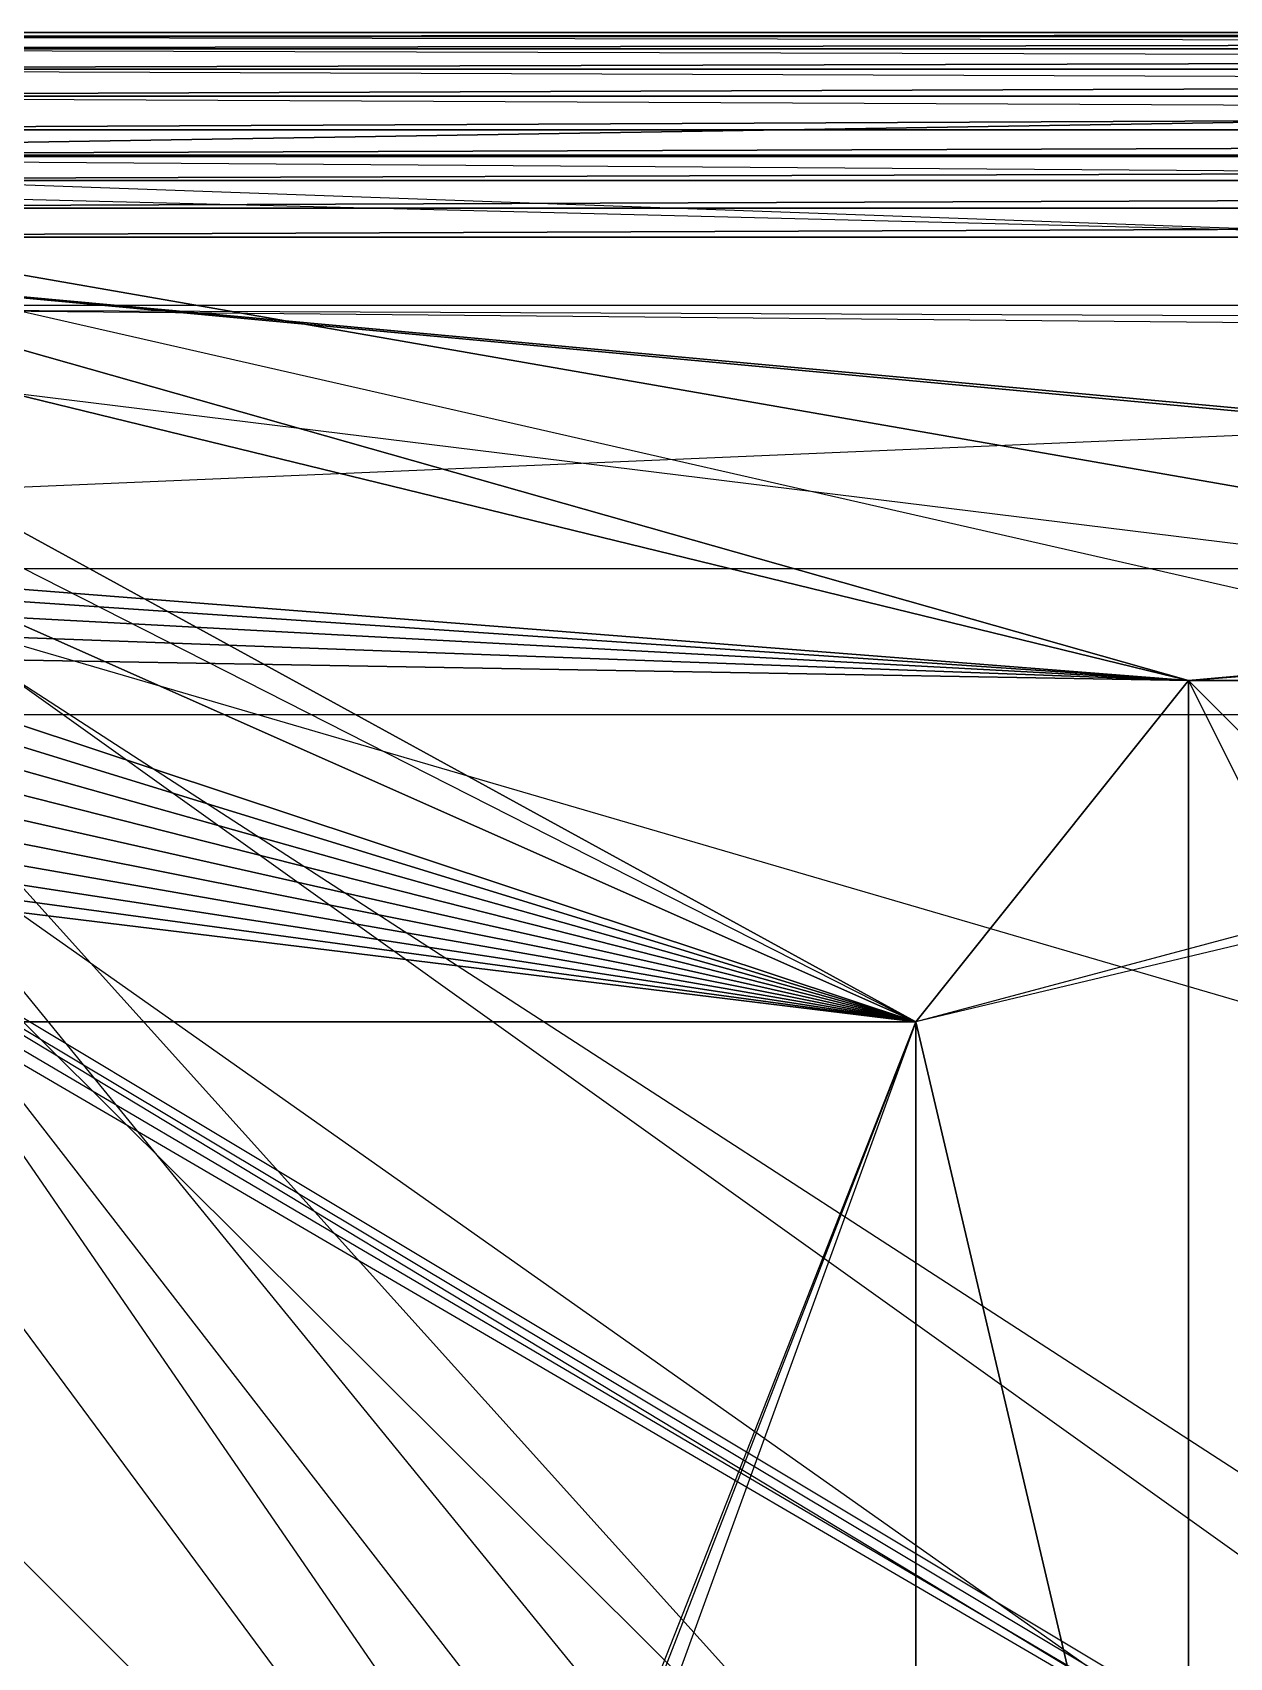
# Model space of a CAD drawing. Extents: x -139 to 143, y -92 to 96.
# Drawn here: x -97.4 to -56.2, y 39.6 to 95.6 of the extents above; entities that cross this region are included whole.
import ezdxf

# ---------------------------------------------------------------- set-up
doc = ezdxf.new("R2010")
doc.units = 0
doc.layers.get('0').update_dxf_attribs({"linetype": 'CONTINUOUS'})

msp = doc.modelspace()

# ---------------------------------------------------------------- linework, layer by layer
at = {"color": 7}
for points in [[(133.958, 95.572, -0.822), (-129.233, 95.572, -0.822), (-124.985, 91.342, -0.822), (133.958, 95.572, -0.822), (-129.233, 95.572, -0.822), (-124.985, 91.342, -0.822), (-129.233, 95.572, -0.822), (-125.885, 91.972, -0.822), (-124.985, 91.342, -0.822), (-125.885, 91.972, -0.822), (-129.233, 95.572, -0.822), (-126.943, 92.465, -0.822), (-125.885, 91.972, -0.822), (-126.943, 92.465, -0.822), (-129.233, 95.572, -0.822), (-128.07, 92.768, -0.822), (-126.943, 92.465, -0.822), (-128.07, 92.768, -0.822), (-129.233, 95.572, -0.822), (-129.233, 92.869, -0.822), (-128.07, 92.768, -0.822), (143.358, -83.022, -0.587)], [(133.958, 95.572, 5.052), (-127.601, 95.429, 5.052), (-129.233, 95.572, 5.052), (133.958, 95.572, 5.052)], [(-129.233, -89.72, -0.822), (-129.233, 92.869, -0.587), (-129.233, 95.572, -0.822), (-129.233, 95.572, -0.587), (-129.233, 92.869, -0.587), (-129.233, 95.572, -0.822), (-129.233, 92.869, -0.587), (-129.233, 92.869, -0.822), (-129.233, 95.572, -0.822), (133.958, -92.422, -0.822)], [(133.958, 95.572, -0.587), (-129.233, 95.572, -0.822), (133.958, 95.572, -0.822)], [(133.958, 95.572, -0.587), (-129.233, 95.572, -0.587), (-129.233, 95.572, -0.822), (133.958, 95.572, -0.587)], [(133.958, 95.572, 5.052), (-129.233, 95.572, -0.587), (133.958, 95.572, -0.587)], [(133.958, 95.572, 5.052), (-129.233, 95.572, -0.587), (133.958, 95.572, 5.052), (-129.233, 95.572, 5.052), (-129.233, 95.572, -0.587), (-129.233, -92.422, -0.587), (133.958, -92.422, -0.822), (-129.233, -92.422, -0.822), (-129.233, -92.422, -0.587), (-129.233, -92.422, -0.587), (133.958, -92.422, -0.587)], [(130.743, 95.005, 5.052), (-127.601, 95.429, 5.052), (132.326, 95.429, 5.052), (-126.019, 95.005, 5.052), (-127.601, 95.429, 5.052), (132.326, 95.429, 5.052), (-127.601, 95.429, 5.052), (133.958, 95.572, 5.052)], [(129.258, 94.312, 5.052), (-126.019, 95.005, 5.052), (130.743, 95.005, 5.052), (-124.534, 94.312, 5.052), (-126.019, 95.005, 5.052), (130.743, 95.005, 5.052), (-126.019, 95.005, 5.052), (132.326, 95.429, 5.052)], [(133.958, 95.572, -0.822), (-124.985, 91.342, -0.822), (129.709, 91.342, -0.822)], [(127.916, 93.373, 5.052), (-124.534, 94.312, 5.052), (129.258, 94.312, 5.052), (-123.191, 93.373, 5.052), (-124.534, 94.312, 5.052), (129.258, 94.312, 5.052), (-124.534, 94.312, 5.052), (130.743, 95.005, 5.052)], [(126.757, 92.214, 5.052), (-123.191, 93.373, 5.052), (127.916, 93.373, 5.052), (-122.033, 92.214, 5.052), (-123.191, 93.373, 5.052), (127.916, 93.373, 5.052), (-123.191, 93.373, 5.052), (129.258, 94.312, 5.052)], [(126.147, 91.342, 5.052), (-121.422, 91.342, 5.052), (-122.033, 92.214, 5.052), (126.757, 92.214, 5.052), (-121.422, 91.342, 5.052), (-122.033, 92.214, 5.052), (126.757, 92.214, 5.052), (-122.033, 92.214, 5.052), (127.916, 93.373, 5.052)], [(132.326, -92.279, 5.052), (-127.601, -92.279, 5.052), (-126.019, -91.855, 5.052), (132.326, -92.279, 5.052), (-127.601, -92.279, 5.052), (133.958, -92.422, 5.052), (-129.233, -92.422, 5.052), (-127.601, -92.279, 5.052), (-121.422, 91.342, 5.052), (126.757, 92.214, 5.052)], [(126.147, 91.342, 5.287), (-121.422, 91.342, 5.052), (126.147, 91.342, 5.287), (-121.422, 91.342, 5.287), (-121.422, 91.342, 5.052), (-131.583, 79.906, -5.287), (-131.583, 77.107, -0.587), (-131.583, 79.906, -0.587), (-131.583, 79.906, -5.287), (-131.583, 77.107, -0.587), (-131.583, -73.958, -0.587), (-131.583, 77.107, -0.117), (-131.583, 77.107, -0.587), (-131.583, 79.906, -5.287), (-131.583, -73.958, -0.587), (-131.583, 77.107, -0.587), (-131.583, 79.906, -5.287), (-131.583, -76.757, -5.287)], [(129.653, 91.302, -5.287), (-124.929, 91.302, -5.287), (-124.103, 90.477, -5.287), (129.653, 91.302, -5.287), (-124.929, 91.302, -5.287), (129.709, 91.342, -5.287), (-124.985, 91.342, -5.287), (-124.929, 91.302, -5.287), (139.088, 81.867, -5.287)], [(129.709, 91.342, -0.822), (-124.985, 91.342, -5.287), (129.709, 91.342, -5.287)], [(129.709, 91.342, -0.822), (-124.985, 91.342, -5.287), (129.709, 91.342, -0.822), (-124.985, 91.342, -0.822), (-124.985, 91.342, -5.287), (126.147, 91.342, 5.287), (-121.422, 91.342, 5.052), (126.147, 91.342, 5.052)], [(129.709, 91.342, -5.287), (-124.929, 91.302, -5.287), (128.158, 89.521, -5.287), (-123.433, 89.521, -5.287), (-122.968, 88.522, -5.287), (128.158, 89.521, -5.287)], [(129.653, 91.302, -5.287), (-124.103, 90.477, -5.287), (-124.929, 91.302, -5.287), (129.653, 91.302, -5.287)], [(-122.94, -80.732, 5.287), (-66.961, 61.498, 5.287), (-122.536, 86.172, 5.287), (-121.422, 91.342, 5.287), (-66.961, 61.498, 5.287), (-121.422, -88.192, 5.287)], [(-17.612, 73.247, 5.287), (-66.961, 61.498, 5.287), (-121.422, 91.342, 5.287), (-57.561, 73.247, 5.287), (-66.961, 61.498, 5.287), (-122.638, -81.859, 5.287)], [(69.399, 47.859, 5.287), (-121.422, 91.342, 5.287), (-17.612, 73.247, 5.287), (-57.561, 73.247, 5.287), (-121.422, 91.342, 5.287), (-66.961, 12.149, 5.287), (-57.561, 21.549, 5.287), (-66.961, -9, 5.287), (-66.961, 12.149, 5.287), (-66.961, 61.498, 5.287), (-57.561, 21.549, 5.287), (-66.961, 12.149, 5.287), (-66.961, 61.498, 5.287), (-57.561, 21.549, 5.287), (-66.961, 61.498, 5.287), (-57.561, 73.247, 5.287), (-57.561, 21.549, 5.287), (-122.536, 86.172, 5.287), (-66.961, 61.498, 5.287), (-116.309, 61.498, 5.287), (-122.536, 86.172, 5.287), (-17.612, 73.247, 5.287), (-121.422, 91.342, 5.287), (126.147, 91.342, 5.287)], [(128.827, 90.477, -5.287), (-123.433, 89.521, -5.287), (-124.103, 90.477, -5.287), (128.827, 90.477, -5.287)], [(128.827, 90.477, -5.287), (-124.103, 90.477, -5.287), (-123.433, 89.521, -5.287), (128.827, 90.477, -5.287)], [(140.251, 83.881, -0.822), (-124.103, 90.477, -0.587)], [(133.958, -92.422, -0.587), (-134.403, -78.774, -0.822), (-134.403, 81.923, -5.287), (-134.403, 81.923, -0.822), (-134.403, -78.774, -0.822), (-134.403, 81.923, -5.287), (-134.403, -78.774, -0.822), (-134.403, -78.774, -5.287), (-134.403, 81.923, -5.287), (-134.403, -75.211, 5.287), (-134.403, 78.361, 5.052), (-134.403, 78.361, 5.287), (-134.403, -75.211, 5.287), (-134.403, 78.361, 5.052), (-134.403, -75.211, 5.287), (-134.403, -75.211, 5.052), (-134.403, 78.361, 5.052), (128.158, 89.521, -5.287), (-122.968, 88.522, -5.287), (127.692, 88.522, -5.287)], [(128.158, 89.521, -5.287), (-123.433, 89.521, -5.287), (128.158, 89.521, -5.287)], [(124.893, -85.372, -0.587), (-122.968, -85.372, -5.287), (127.692, -85.372, -5.287), (-120.169, -85.372, -0.587), (-122.968, -85.372, -5.287), (124.893, -85.372, -0.587), (-120.169, -85.372, -0.587), (-122.968, -85.372, -5.287), (-120.169, -85.372, -0.587), (-122.968, -85.372, -0.587), (-122.968, -85.372, -5.287), (-120.169, 88.522, -0.117), (124.893, 88.522, -0.587), (-120.169, 88.522, -0.587), (-120.169, 88.522, -0.117), (124.893, 88.522, -0.587), (-120.169, 88.522, -0.117), (124.893, 88.522, -0.117)], [(124.893, 88.522, -0.587), (-120.169, 88.522, -0.587), (-122.968, 88.522, -5.287), (-122.968, 88.522, -0.587), (-120.169, 88.522, -0.587), (-122.968, 88.522, -5.287), (-120.169, 88.522, -0.587), (127.692, 88.522, -5.287), (-122.968, 88.522, -5.287), (124.893, 88.522, -0.587)], [(-5.708, 77.858, -0.117), (-66.961, 61.498, -0.117), (-57.561, 21.549, -0.117), (-57.561, 73.247, -0.117), (-66.961, 61.498, -0.117), (-57.561, 21.549, -0.117), (-66.961, 12.149, -0.117), (-57.561, -18.4, -0.117), (-57.561, 21.549, -0.117), (-57.561, 21.549, -0.117), (-66.961, 61.498, -0.117), (-66.961, 12.149, -0.117), (-57.561, 21.549, -0.117), (-104.914, 74.082, -0.117), (-66.961, 61.498, -0.117), (-57.561, 73.247, -0.117), (-104.914, 74.082, -0.117), (-120.169, 88.522, -0.117), (-57.561, 73.247, -0.117), (-5.708, 77.858, -0.117), (-120.169, 88.522, -0.117), (-120.169, 88.522, -0.117), (-5.708, 77.858, -0.117)], [(-4.688, 77.947, -0.117), (-120.169, 88.522, -0.117), (-120.169, 88.522, -0.117), (-4.688, 77.947, -0.117)], [(124.893, 88.522, -0.117), (-120.169, 88.522, -0.117), (-66.961, 61.498, -0.117), (-104.649, 73.093, -0.117)], [(-105.934, 75.849, -0.117), (-57.561, 73.247, -0.117), (-107.497, 77.16, -0.117), (-57.561, 73.247, -0.117), (-120.169, 88.522, -0.117)], [(127.692, 88.522, -5.287), (-120.169, 88.522, -0.587), (124.893, 88.522, -0.587)], [(-138.633, -83.022, 5.052), (-138.633, 86.172, -0.587), (-138.633, 86.172, 5.052), (-138.633, -83.022, 5.052), (-138.633, -83.022, -0.587), (-138.633, 86.172, -0.587), (-138.633, -83.022, 5.052), (-138.633, -83.022, -0.587), (-138.633, 86.172, -0.587), (-138.633, -83.022, -0.587), (-138.633, 86.172, -0.822), (-138.633, 86.172, -0.587), (-138.633, 86.172, -0.822), (-138.633, -83.022, -0.587), (-138.633, -83.022, -0.822), (-138.633, 86.172, -0.822), (140.553, 85.009, -0.822)], [(143.358, -83.022, -0.822), (-138.633, 86.172, -0.822), (-134.403, 81.923, -0.822), (-135.033, 82.823, -0.822), (-138.633, 86.172, -0.822), (-134.403, 81.923, -0.822), (-138.633, 86.172, -0.822), (-134.403, -78.774, -0.822), (-134.403, 81.923, -0.822), (-138.633, 86.172, -0.822), (-135.033, 82.823, -0.822), (-135.527, 83.881, -0.822), (-138.633, 86.172, -0.822), (-138.633, -83.022, -0.822)], [(140.655, 86.172, -0.822), (-135.931, 86.172, -0.587), (-138.633, 86.172, -0.822), (-135.931, 86.172, -0.822), (-135.931, 86.172, -0.587), (-138.633, 86.172, -0.822), (-135.931, 86.172, -0.587), (-138.633, 86.172, -0.587), (-138.633, 86.172, -0.822), (-135.275, -75.822, 5.052), (-134.403, 78.361, 5.052), (-134.403, -75.211, 5.052)], [(-138.633, -83.022, 5.052), (-138.49, 84.54, 5.052), (-138.633, -83.022, 5.052), (-138.633, 86.172, 5.052), (-138.49, 84.54, 5.052), (143.215, -81.39, 5.052)], [(127.664, 83.881, 5.287), (-119.834, 86.172, -0.587)], [(-135.527, 83.881, -0.587), (140.655, -83.022, -0.587)], [(-135.527, 83.881, 5.287), (143.358, -83.022, 5.052)], [(137.306, -77.222, -5.287), (-132.582, 80.372, -5.287), (-131.583, -76.757, -5.287), (-131.583, 79.906, -5.287), (-132.582, 80.372, -5.287), (-132.582, 80.372, -5.287), (-132.582, -77.222, -5.287)], [(-4.688, -74.798, -0.117), (-115.522, 75.01, -0.117), (-123.191, 78.971, -0.117), (-115.955, 74.082, -0.117), (-115.522, 75.01, -0.117), (-111.454, -74.708, -0.117)], [(-109.414, 77.858, -0.117), (123.844, 9.736, -0.117)], [(-5.708, 77.858, -0.117), (-57.561, 73.247, -0.117), (-6.697, 77.593, -0.117)], [(-6.697, 77.593, -0.117), (-57.561, 73.247, -0.117), (-7.625, 77.16, -0.117), (-57.561, 73.247, -0.117), (-17.612, 73.247, -0.117)], [(-131.583, -73.958, -0.117), (-131.583, 77.107, -0.117), (136.308, 77.107, -0.117)], [(-107.497, 77.16, -0.117), (-57.561, 73.247, -0.117), (-107.497, 77.16, -0.117)], [(-106.658, 76.573, -0.117), (-57.561, 73.247, -0.117), (-107.497, 77.16, -0.117)], [(-7.625, 77.16, -0.117), (-57.561, 73.247, -0.117), (-7.625, 77.16, -0.117)], [(-105.346, 75.01, -0.117), (-57.561, 73.247, -0.117), (-57.561, 73.247, -0.117), (-106.658, 76.573, -0.117)], [(-104.914, 74.082, -0.117), (-57.561, 73.247, -0.117), (-57.561, 73.247, -0.117), (-105.934, 75.849, -0.117)], [(-104.649, 73.093, -0.117), (-66.961, 61.498, -0.117), (-57.561, 73.247, -0.117), (-105.346, 75.01, -0.117)], [(-104.559, 72.072, -0.117), (-66.961, 61.498, -0.117), (-66.961, 61.498, -0.117), (-104.914, 74.082, -0.117)], [(-22.312, 12.149, -0.117), (-57.561, 21.549, -0.117), (-57.561, 73.247, 5.287), (-57.561, 73.247, -0.117), (-57.561, 21.549, -0.117), (-57.561, 73.247, 5.287), (-57.561, 21.549, -0.117), (-57.561, 21.549, 5.287), (-57.561, 73.247, 5.287), (-31.712, 21.549, 5.287)], [(-31.712, 47.398, -0.117), (-57.561, 73.247, 5.287), (-17.612, 73.247, -0.117), (-57.561, 73.247, -0.117), (-57.561, 73.247, 5.287), (-17.612, 73.247, -0.117), (-57.561, 73.247, 5.287), (-17.612, 73.247, 5.287)], [(-7.002, 1.167, -0.117), (-108.12, 72.481, -0.117)], [(-108.084, 72.072, -9.4), (1.187, -68.923, -9.4)], [(-31.712, -18.4, -0.117), (-104.649, 71.052, -0.117), (-66.961, 61.498, -0.117), (-104.559, 72.072, -0.117)], [(-2.338, 72.072, -9.4), (-104.559, 72.072, -9.4)], [(-104.914, 70.063, -0.117), (-66.961, 61.498, -0.117), (-104.649, 71.052, -0.117)], [(-105.346, 69.135, -0.117), (-66.961, 61.498, -0.117), (-104.914, 70.063, -0.117)], [(-105.934, 68.296, -0.117), (-66.961, 61.498, -0.117), (-105.346, 69.135, -0.117)], [(-106.658, 67.572, -0.117), (-66.961, 61.498, -0.117), (-105.934, 68.296, -0.117)], [(-107.497, 66.985, -0.117), (-66.961, 61.498, -0.117), (-106.658, 67.572, -0.117)], [(-108.425, 66.552, -0.117), (-66.961, 61.498, -0.117), (-107.497, 66.985, -0.117)], [(-116.309, 61.498, -0.117), (-66.961, 61.498, -0.117), (-108.425, 66.552, -0.117)], [(-116.309, 12.149, 5.287), (-116.309, 61.498, 5.287), (-66.961, 12.149, 5.287), (-66.961, 61.498, -0.117), (-66.961, 61.498, 5.287), (-66.961, 12.149, 5.287), (-66.961, 61.498, -0.117), (-66.961, 12.149, 5.287)], [(-66.961, 12.149, -0.117), (-66.961, 61.498, -0.117), (-116.309, 61.498, 5.287), (-66.961, 61.498, -0.117), (-116.309, 61.498, -0.117), (-116.309, 61.498, 5.287), (-66.961, 61.498, -0.117), (-116.309, 61.498, 5.287), (-66.961, 61.498, 5.287), (-66.961, 61.498, -0.117), (-66.961, 12.149, 5.287)]]:
    msp.add_polyline3d(points, dxfattribs=at)

doc.saveas('drawing.dxf')
